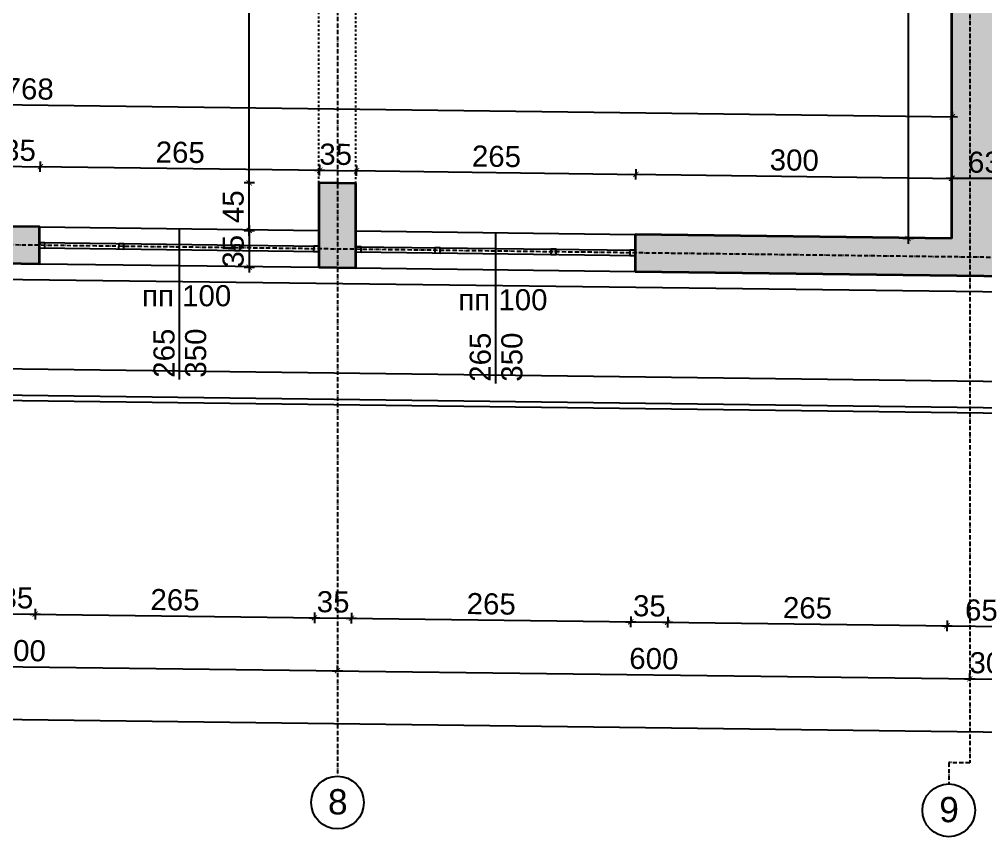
# Model space of a CAD drawing. Header units: inches. Extents: x -72385 to 39588, y -6525 to 66685.
# Drawn here: x -48087 to -47170, y 21695 to 22470 of the extents above; entities that cross this region are included whole.
import ezdxf

# ---------------------------------------------------------------- set-up
doc = ezdxf.new("R2010")
doc.units = ezdxf.units.IN
doc.header["$MEASUREMENT"] = 0
doc.linetypes.add('DashDot', pattern=[0.6, 0.4, -0.1, 0, -0.1])
doc.linetypes.add('Hidden', pattern=[0.4, 0.2, -0.2])
for name, color, linetype, lineweight in [('Изгледни линии', 253, 'Continuous', 25), ('Надписи коти външни', 252, 'Continuous', 25), ('Надписи коти вътрешни', 252, 'Continuous', 25), ('Надписи Оси', 252, 'Continuous', 25), ('Надписи прозорци', 252, 'Continuous', 25), ('Оси', 252, 'DashDot', 25), ('Прозорци', 251, 'Continuous', 25), ('Пунктир', 253, 'Hidden', 25), ('Разрезни линии', 7, 'Continuous', 35), ('Щрих стени', 254, 'Continuous', 25)]:
    doc.layers.add(name, color=color, linetype=linetype, lineweight=lineweight)
doc.styles.add('Arial Regular', font='arial.ttf')
doc.styles.get("Standard").update_dxf_attribs({"font": 'arial.ttf'})
doc.dimstyles.new('Annotative', dxfattribs={"dimscale": 0, "dimtxt": 20, "dimasz": 5, "dimexe": 5, "dimexo": 5, "dimgap": 5, "dimtad": 1, "dimdec": 0, "dimzin": 0, "dimdsep": 46, "dimtxsty": 'Standard', "dimblk": 'ARCHTICK', "dimcen": 5, "dimdle": 5, "dimadec": 0, "dimazin": 0, "dimtfac": 1, "dimtdec": 0, "dimtofl": 0, "dimtmove": 0, "dimatfit": 3, "dimldrblk": 'ARCHTICK', "dimfxl": 5, "dimfxlon": 1, "dimtolj": 1, "dimtzin": 0, "dimarcsym": 1})

# ---------------------------------------------------------------- blocks, each defined once
blk = doc.blocks.new('_ArchTick')
at = {"color": 0, "linetype": 'ByBlock', "const_width": 0.15}
blk.add_lwpolyline([(-0.5, -0.5), (0.5, 0.5)], dxfattribs=at)
blk = doc.blocks.new('*D2650')
at = {"layer": 'Defpoints', "color": 0, "ltscale": 50, "transparency": 16777216}
for p in [(-48066.61, 22330.31), (-48102.34, 22273.68), (-48067.34, 22273.24)]:
    blk.add_point(p, dxfattribs=at)
at = {"layer": 'Надписи коти вътрешни', "color": 0, "lineweight": -2, "ltscale": 50, "transparency": 16777216}
for p, q in [((-48101.67, 22325.76), (-48101.55, 22335.76)), ((-48066.67, 22325.31), (-48066.55, 22335.31)), ((-48106.61, 22330.82), (-48061.61, 22330.25))]:
    blk.add_line(p, q, dxfattribs=at)
at = {"layer": 'Надписи коти вътрешни', "color": 0, "lineweight": -2, "ltscale": 50, "transparency": 16777216, "xscale": 5, "yscale": 5, "zscale": 5}
for p, rotation in [((-48101.61, 22330.76), 179.2706286525344), ((-48066.61, 22330.31), 359.2706286525344)]:
    blk.add_blockref('_ArchTick', p, dxfattribs=dict(at, rotation=rotation))
at = {"layer": 'Надписи коти вътрешни', "color": 0, "ltscale": 50, "transparency": 16777216, "insert": (-48086.42, 22345.78), "char_height": 20, "attachment_point": 5, "rotation": 359.27063}
blk.add_mtext('\\A1;35', dxfattribs=at)
blk = doc.blocks.new('*D2651')
at = {"layer": 'Defpoints', "color": 0, "ltscale": 50, "transparency": 16777216}
for p in [(-47801.61, 22326.94), (-48067.34, 22273.24), (-47802.34, 22269.86)]:
    blk.add_point(p, dxfattribs=at)
at = {"layer": 'Надписи коти вътрешни', "color": 0, "lineweight": -2, "ltscale": 50, "transparency": 16777216}
for p, q in [((-48066.67, 22325.31), (-48066.55, 22335.31)), ((-48071.61, 22330.38), (-47796.61, 22326.87)), ((-47801.67, 22321.94), (-47801.55, 22331.94))]:
    blk.add_line(p, q, dxfattribs=at)
at = {"layer": 'Надписи коти вътрешни', "color": 0, "lineweight": -2, "ltscale": 50, "transparency": 16777216, "xscale": 5, "yscale": 5, "zscale": 5}
for p, rotation in [((-48066.61, 22330.31), 179.270628652547), ((-47801.61, 22326.94), 359.270628652547)]:
    blk.add_blockref('_ArchTick', p, dxfattribs=dict(at, rotation=rotation))
at = {"layer": 'Надписи коти вътрешни', "color": 0, "ltscale": 50, "transparency": 16777216, "insert": (-47933.92, 22343.84), "char_height": 20, "attachment_point": 5, "rotation": 359.27063}
blk.add_mtext('\\A1;265', dxfattribs=at)
blk = doc.blocks.new('*D2652')
at = {"layer": 'Defpoints', "color": 0, "ltscale": 50, "transparency": 16777216}
for p in [(-47766.61, 22326.49), (-47802.34, 22269.86), (-47767.34, 22269.42)]:
    blk.add_point(p, dxfattribs=at)
at = {"layer": 'Надписи коти вътрешни', "color": 0, "lineweight": -2, "ltscale": 50, "transparency": 16777216}
for p, q in [((-47806.61, 22327), (-47761.61, 22326.43)), ((-47801.67, 22321.94), (-47801.55, 22331.94)), ((-47766.67, 22321.49), (-47766.55, 22331.49))]:
    blk.add_line(p, q, dxfattribs=at)
at = {"layer": 'Надписи коти вътрешни', "color": 0, "lineweight": -2, "ltscale": 50, "transparency": 16777216, "xscale": 5, "yscale": 5, "zscale": 5}
for p, rotation in [((-47801.61, 22326.94), 179.2706286525344), ((-47766.61, 22326.49), 359.2706286525344)]:
    blk.add_blockref('_ArchTick', p, dxfattribs=dict(at, rotation=rotation))
at = {"layer": 'Надписи коти вътрешни', "color": 0, "ltscale": 50, "transparency": 16777216, "insert": (-47786.42, 22341.96), "char_height": 20, "attachment_point": 5, "rotation": 359.27063}
blk.add_mtext('\\A1;35', dxfattribs=at)
blk = doc.blocks.new('*D2653')
at = {"layer": 'Defpoints', "color": 0, "ltscale": 50, "transparency": 16777216}
for p in [(-47501.61, 22323.12), (-47767.34, 22269.42), (-47502.34, 22266.05)]:
    blk.add_point(p, dxfattribs=at)
at = {"layer": 'Надписи коти вътрешни', "color": 0, "lineweight": -2, "ltscale": 50, "transparency": 16777216}
for p, q in [((-47771.61, 22326.56), (-47496.61, 22323.06)), ((-47766.67, 22321.49), (-47766.55, 22331.49)), ((-47501.67, 22318.12), (-47501.55, 22328.12))]:
    blk.add_line(p, q, dxfattribs=at)
at = {"layer": 'Надписи коти вътрешни', "color": 0, "lineweight": -2, "ltscale": 50, "transparency": 16777216, "xscale": 5, "yscale": 5, "zscale": 5}
for p, rotation in [((-47766.61, 22326.49), 179.270628652547), ((-47501.61, 22323.12), 359.270628652547)]:
    blk.add_blockref('_ArchTick', p, dxfattribs=dict(at, rotation=rotation))
at = {"layer": 'Надписи коти вътрешни', "color": 0, "ltscale": 50, "transparency": 16777216, "insert": (-47633.92, 22340.02), "char_height": 20, "attachment_point": 5, "rotation": 359.27063}
blk.add_mtext('\\A1;265', dxfattribs=at)
blk = doc.blocks.new('*D2654')
at = {"layer": 'Defpoints', "color": 0, "ltscale": 50, "transparency": 16777216}
for p in [(-47201.61, 22319.3), (-47502.34, 22266.05), (-47202.34, 22262.23)]:
    blk.add_point(p, dxfattribs=at)
at = {"layer": 'Надписи коти вътрешни', "color": 0, "lineweight": -2, "ltscale": 50, "transparency": 16777216}
for p, q in [((-47506.61, 22323.18), (-47196.61, 22319.24)), ((-47501.67, 22318.12), (-47501.55, 22328.12)), ((-47201.67, 22314.3), (-47201.55, 22324.3))]:
    blk.add_line(p, q, dxfattribs=at)
at = {"layer": 'Надписи коти вътрешни', "color": 0, "lineweight": -2, "ltscale": 50, "transparency": 16777216, "xscale": 5, "yscale": 5, "zscale": 5}
for p, rotation in [((-47501.61, 22323.12), 179.2706286525504), ((-47201.61, 22319.3), 359.2706286525504)]:
    blk.add_blockref('_ArchTick', p, dxfattribs=dict(at, rotation=rotation))
at = {"layer": 'Надписи коти вътрешни', "color": 0, "ltscale": 50, "transparency": 16777216, "insert": (-47351.42, 22336.43), "char_height": 20, "attachment_point": 5, "rotation": 359.27063}
blk.add_mtext('\\A1;300', dxfattribs=at)
blk = doc.blocks.new('*D2659')
at = {"layer": 'Defpoints', "color": 0, "ltscale": 50, "transparency": 16777216}
for p in [(-47202.34, 22829.77), (-47243.35, 22262.23), (-47202.34, 22262.23)]:
    blk.add_point(p, dxfattribs=at)
at = {"layer": 'Надписи коти вътрешни', "color": 0, "lineweight": -2, "ltscale": 50, "transparency": 16777216}
for p, q in [((-47238.35, 22829.77), (-47248.35, 22829.77)), ((-47243.35, 22834.77), (-47243.35, 22257.23)), ((-47238.35, 22262.23), (-47248.35, 22262.23))]:
    blk.add_line(p, q, dxfattribs=at)
at = {"layer": 'Надписи коти вътрешни', "color": 0, "lineweight": -2, "ltscale": 50, "transparency": 16777216, "xscale": 5, "yscale": 5, "zscale": 5}
for p, rotation in [((-47243.35, 22829.77), 90), ((-47243.35, 22262.23), 270)]:
    blk.add_blockref('_ArchTick', p, dxfattribs=dict(at, rotation=rotation))
at = {"layer": 'Надписи коти вътрешни', "color": 0, "ltscale": 50, "transparency": 16777216, "insert": (-47258.56, 22546), "char_height": 20, "attachment_point": 5, "rotation": 90}
blk.add_mtext('\\A1;568', dxfattribs=at)
blk = doc.blocks.new('*D2669')
at = {"layer": 'Defpoints', "color": 0, "ltscale": 50, "transparency": 16777216}
for p in [(-47868.43, 22807.41), (-47802.34, 22807.41), (-47802.34, 22314.87)]:
    blk.add_point(p, dxfattribs=at)
at = {"layer": 'Надписи коти вътрешни', "color": 0, "lineweight": -2, "ltscale": 50, "transparency": 16777216}
for p, q in [((-47868.43, 22309.87), (-47868.43, 22812.41)), ((-47863.43, 22807.41), (-47873.43, 22807.41)), ((-47863.43, 22314.87), (-47873.43, 22314.87))]:
    blk.add_line(p, q, dxfattribs=at)
at = {"layer": 'Надписи коти вътрешни', "color": 0, "lineweight": -2, "ltscale": 50, "transparency": 16777216, "xscale": 5, "yscale": 5, "zscale": 5}
for p, rotation in [((-47868.43, 22807.41), 90), ((-47868.43, 22314.87), 270)]:
    blk.add_blockref('_ArchTick', p, dxfattribs=dict(at, rotation=rotation))
at = {"layer": 'Надписи коти вътрешни', "color": 0, "ltscale": 50, "transparency": 16777216, "insert": (-47883.65, 22561.14), "char_height": 20, "attachment_point": 5, "rotation": 90}
blk.add_mtext('\\A1;493', dxfattribs=at)
blk = doc.blocks.new('*D4575')
at = {"layer": 'Defpoints', "color": 0, "ltscale": 50, "transparency": 16777216}
for p in [(-47868.43, 22314.87), (-47802.34, 22314.87), (-47802.34, 22269.86)]:
    blk.add_point(p, dxfattribs=at)
at = {"layer": 'Надписи коти вътрешни', "color": 0, "lineweight": -2, "ltscale": 50, "transparency": 16777216}
for p, q in [((-47863.43, 22314.87), (-47873.43, 22314.87)), ((-47868.43, 22264.86), (-47868.43, 22319.87)), ((-47863.43, 22269.86), (-47873.43, 22269.86))]:
    blk.add_line(p, q, dxfattribs=at)
at = {"layer": 'Надписи коти вътрешни', "color": 0, "lineweight": -2, "ltscale": 50, "transparency": 16777216, "xscale": 5, "yscale": 5, "zscale": 5}
for p, rotation in [((-47868.43, 22314.87), 90), ((-47868.43, 22269.86), 270)]:
    blk.add_blockref('_ArchTick', p, dxfattribs=dict(at, rotation=rotation))
at = {"layer": 'Надписи коти вътрешни', "color": 0, "ltscale": 50, "transparency": 16777216, "insert": (-47883.6, 22292.37), "char_height": 20, "attachment_point": 5, "rotation": 90}
blk.add_mtext('\\A1;45', dxfattribs=at)
blk = doc.blocks.new('*D2973')
at = {"layer": 'Defpoints', "color": 0, "ltscale": 50, "transparency": 16777216}
for p in [(-47201.44, 22377.66), (-48969.84, 22329.73), (-47202.34, 22307.23)]:
    blk.add_point(p, dxfattribs=at)
at = {"layer": 'Надписи коти вътрешни', "color": 0, "lineweight": -2, "ltscale": 50, "transparency": 16777216}
for p, q in [((-48973.94, 22400.23), (-47196.44, 22377.6)), ((-48969, 22395.16), (-48968.88, 22405.16)), ((-47201.5, 22372.66), (-47201.38, 22382.66))]:
    blk.add_line(p, q, dxfattribs=at)
at = {"layer": 'Надписи коти вътрешни', "color": 0, "lineweight": -2, "ltscale": 50, "transparency": 16777216, "xscale": 5, "yscale": 5, "zscale": 5}
for p, rotation in [((-48968.94, 22400.16), 179.2706286525469), ((-47201.44, 22377.66), 359.2706286525469)]:
    blk.add_blockref('_ArchTick', p, dxfattribs=dict(at, rotation=rotation))
at = {"layer": 'Надписи коти вътрешни', "color": 0, "ltscale": 50, "transparency": 16777216, "insert": (-48085, 22404.12), "char_height": 20, "attachment_point": 5, "rotation": 359.27063}
blk.add_mtext('\\A1;1768', dxfattribs=at)
blk = doc.blocks.new('*D5621')
at = {"layer": 'Defpoints', "color": 0, "ltscale": 50, "transparency": 16777216}
for p in [(-48102.34, 22238.68), (-48067.34, 22238.24), (-48071.57, 21905.76)]:
    blk.add_point(p, dxfattribs=at)
at = {"layer": 'Надписи коти външни', "color": 0, "lineweight": -2, "ltscale": 50, "transparency": 16777216}
for p, q in [((-48106.51, 21911.21), (-48106.63, 21901.21)), ((-48071.51, 21910.76), (-48071.63, 21900.76)), ((-48111.57, 21906.27), (-48066.57, 21905.7))]:
    blk.add_line(p, q, dxfattribs=at)
at = {"layer": 'Надписи коти външни', "color": 0, "lineweight": -2, "ltscale": 50, "transparency": 16777216, "xscale": 5, "yscale": 5, "zscale": 5}
for p, rotation in [((-48106.57, 21906.21), 179.2706286525464), ((-48071.57, 21905.76), 359.2706286525463)]:
    blk.add_blockref('_ArchTick', p, dxfattribs=dict(at, rotation=rotation))
at = {"layer": 'Надписи коти външни', "color": 0, "ltscale": 50, "transparency": 16777216, "insert": (-48088.88, 21921.2), "char_height": 20, "attachment_point": 5, "rotation": 359.27063}
blk.add_mtext('\\A1;35', dxfattribs=at)
blk = doc.blocks.new('*D5622')
at = {"layer": 'Defpoints', "color": 0, "ltscale": 50, "transparency": 16777216}
for p in [(-48067.34, 22238.24), (-47802.34, 22234.86), (-47806.57, 21902.39)]:
    blk.add_point(p, dxfattribs=at)
at = {"layer": 'Надписи коти външни', "color": 0, "lineweight": -2, "ltscale": 50, "transparency": 16777216}
for p, q in [((-48071.51, 21910.76), (-48071.63, 21900.76)), ((-48076.57, 21905.83), (-47801.57, 21902.33)), ((-47806.51, 21907.39), (-47806.63, 21897.39))]:
    blk.add_line(p, q, dxfattribs=at)
at = {"layer": 'Надписи коти външни', "color": 0, "lineweight": -2, "ltscale": 50, "transparency": 16777216, "xscale": 5, "yscale": 5, "zscale": 5}
for p, rotation in [((-48071.57, 21905.76), 179.2706286525478), ((-47806.57, 21902.39), 359.2706286525477)]:
    blk.add_blockref('_ArchTick', p, dxfattribs=dict(at, rotation=rotation))
at = {"layer": 'Надписи коти външни', "color": 0, "ltscale": 50, "transparency": 16777216, "insert": (-47938.88, 21919.29), "char_height": 20, "attachment_point": 5, "rotation": 359.27063}
blk.add_mtext('\\A1;265', dxfattribs=at)
blk = doc.blocks.new('*D5623')
at = {"layer": 'Defpoints', "color": 0, "ltscale": 50, "transparency": 16777216}
for p in [(-47802.34, 22234.86), (-47767.34, 22234.42), (-47771.57, 21901.94)]:
    blk.add_point(p, dxfattribs=at)
at = {"layer": 'Надписи коти външни', "color": 0, "lineweight": -2, "ltscale": 50, "transparency": 16777216}
for p, q in [((-47811.57, 21902.45), (-47766.57, 21901.88)), ((-47806.51, 21907.39), (-47806.63, 21897.39)), ((-47771.51, 21906.94), (-47771.63, 21896.94))]:
    blk.add_line(p, q, dxfattribs=at)
at = {"layer": 'Надписи коти външни', "color": 0, "lineweight": -2, "ltscale": 50, "transparency": 16777216, "xscale": 5, "yscale": 5, "zscale": 5}
for p, rotation in [((-47806.57, 21902.39), 179.2706286525463), ((-47771.57, 21901.94), 359.2706286525462)]:
    blk.add_blockref('_ArchTick', p, dxfattribs=dict(at, rotation=rotation))
at = {"layer": 'Надписи коти външни', "color": 0, "ltscale": 50, "transparency": 16777216, "insert": (-47788.88, 21917.38), "char_height": 20, "attachment_point": 5, "rotation": 359.27063}
blk.add_mtext('\\A1;35', dxfattribs=at)
blk = doc.blocks.new('*D5624')
at = {"layer": 'Defpoints', "color": 0, "ltscale": 50, "transparency": 16777216}
for p in [(-47767.34, 22234.42), (-47502.34, 22231.04), (-47506.57, 21898.57)]:
    blk.add_point(p, dxfattribs=at)
at = {"layer": 'Надписи коти външни', "color": 0, "lineweight": -2, "ltscale": 50, "transparency": 16777216}
for p, q in [((-47776.57, 21902.01), (-47501.57, 21898.51)), ((-47771.51, 21906.94), (-47771.63, 21896.94)), ((-47506.51, 21903.57), (-47506.63, 21893.57))]:
    blk.add_line(p, q, dxfattribs=at)
at = {"layer": 'Надписи коти външни', "color": 0, "lineweight": -2, "ltscale": 50, "transparency": 16777216, "xscale": 5, "yscale": 5, "zscale": 5}
for p, rotation in [((-47771.57, 21901.94), 179.2706286525486), ((-47506.57, 21898.57), 359.2706286525486)]:
    blk.add_blockref('_ArchTick', p, dxfattribs=dict(at, rotation=rotation))
at = {"layer": 'Надписи коти външни', "color": 0, "ltscale": 50, "transparency": 16777216, "insert": (-47638.88, 21915.47), "char_height": 20, "attachment_point": 5, "rotation": 359.27063}
blk.add_mtext('\\A1;265', dxfattribs=at)
blk = doc.blocks.new('*D5625')
at = {"layer": 'Defpoints', "color": 0, "ltscale": 50, "transparency": 16777216}
for p in [(-47502.34, 22231.04), (-47467.34, 22230.6), (-47471.57, 21898.12)]:
    blk.add_point(p, dxfattribs=at)
at = {"layer": 'Надписи коти външни', "color": 0, "lineweight": -2, "ltscale": 50, "transparency": 16777216}
for p, q in [((-47506.51, 21903.57), (-47506.63, 21893.57)), ((-47471.51, 21903.12), (-47471.63, 21893.12)), ((-47511.57, 21898.63), (-47466.57, 21898.06))]:
    blk.add_line(p, q, dxfattribs=at)
at = {"layer": 'Надписи коти външни', "color": 0, "lineweight": -2, "ltscale": 50, "transparency": 16777216, "xscale": 5, "yscale": 5, "zscale": 5}
for p, rotation in [((-47506.57, 21898.57), 179.2706286525285), ((-47471.57, 21898.12), 359.2706286525286)]:
    blk.add_blockref('_ArchTick', p, dxfattribs=dict(at, rotation=rotation))
at = {"layer": 'Надписи коти външни', "color": 0, "ltscale": 50, "transparency": 16777216, "insert": (-47488.88, 21913.56), "char_height": 20, "attachment_point": 5, "rotation": 359.27063}
blk.add_mtext('\\A1;35', dxfattribs=at)
blk = doc.blocks.new('*D5614')
at = {"layer": 'Defpoints', "color": 0, "ltscale": 50, "transparency": 16777216}
for p in [(-47467.34, 22230.6), (-47202.34, 22227.22), (-47206.57, 21894.75)]:
    blk.add_point(p, dxfattribs=at)
at = {"layer": 'Надписи коти външни', "color": 0, "lineweight": -2, "ltscale": 50, "transparency": 16777216}
for p, q in [((-47471.51, 21903.12), (-47471.63, 21893.12)), ((-47476.57, 21898.19), (-47201.57, 21894.69)), ((-47206.51, 21899.75), (-47206.63, 21889.75))]:
    blk.add_line(p, q, dxfattribs=at)
at = {"layer": 'Надписи коти външни', "color": 0, "lineweight": -2, "ltscale": 50, "transparency": 16777216, "xscale": 5, "yscale": 5, "zscale": 5}
for p, rotation in [((-47471.57, 21898.12), 179.2706286525463), ((-47206.57, 21894.75), 359.2706286525462)]:
    blk.add_blockref('_ArchTick', p, dxfattribs=dict(at, rotation=rotation))
at = {"layer": 'Надписи коти външни', "color": 0, "ltscale": 50, "transparency": 16777216, "insert": (-47338.88, 21911.65), "char_height": 20, "attachment_point": 5, "rotation": 359.27063}
blk.add_mtext('\\A1;265', dxfattribs=at)
blk = doc.blocks.new('*D5615')
at = {"layer": 'Defpoints', "color": 0, "ltscale": 50, "transparency": 16777216}
for p in [(-47202.34, 22227.22), (-47137.34, 22226.4), (-47141.57, 21893.92)]:
    blk.add_point(p, dxfattribs=at)
at = {"layer": 'Надписи коти външни', "color": 0, "lineweight": -2, "ltscale": 50, "transparency": 16777216}
for p, q in [((-47211.57, 21894.81), (-47136.57, 21893.86)), ((-47206.51, 21899.75), (-47206.63, 21889.75)), ((-47141.51, 21898.92), (-47141.63, 21888.92))]:
    blk.add_line(p, q, dxfattribs=at)
at = {"layer": 'Надписи коти външни', "color": 0, "lineweight": -2, "ltscale": 50, "transparency": 16777216, "xscale": 5, "yscale": 5, "zscale": 5}
for p, rotation in [((-47206.57, 21894.75), 179.2706286525559), ((-47141.57, 21893.92), 359.2706286525558)]:
    blk.add_blockref('_ArchTick', p, dxfattribs=dict(at, rotation=rotation))
at = {"layer": 'Надписи коти външни', "color": 0, "ltscale": 50, "transparency": 16777216, "insert": (-47173.88, 21909.55), "char_height": 20, "attachment_point": 5, "rotation": 359.27063}
blk.add_mtext('\\A1;65', dxfattribs=at)
blk = doc.blocks.new('*D5663')
at = {"layer": 'Defpoints', "color": 0, "ltscale": 50, "transparency": 16777216}
for p in [(-48384.84, 21859.75), (-47784.84, 21852.11), (-47784.84, 21852.11)]:
    blk.add_point(p, dxfattribs=at)
at = {"layer": 'Надписи коти външни', "color": 0, "lineweight": -2, "ltscale": 50, "transparency": 16777216}
for p, q in [((-48384.84, 21859.75), (-48384.77, 21864.75)), ((-48389.84, 21859.81), (-47779.84, 21852.04)), ((-47784.84, 21852.11), (-47784.77, 21857.11))]:
    blk.add_line(p, q, dxfattribs=at)
at = {"layer": 'Надписи коти външни', "color": 0, "lineweight": -2, "ltscale": 50, "transparency": 16777216, "xscale": 5, "yscale": 5, "zscale": 5}
for p, rotation in [((-48384.84, 21859.75), 179.2706286525532), ((-47784.84, 21852.11), 359.2706286525532)]:
    blk.add_blockref('_ArchTick', p, dxfattribs=dict(at, rotation=rotation))
at = {"layer": 'Надписи коти външни', "color": 0, "ltscale": 50, "transparency": 16777216, "insert": (-48084.64, 21871.14), "char_height": 20, "attachment_point": 5, "rotation": 359.27063}
blk.add_mtext('\\A1;600', dxfattribs=at)
blk = doc.blocks.new('*D5664')
at = {"layer": 'Defpoints', "color": 0, "ltscale": 50, "transparency": 16777216}
for p in [(-47784.84, 21852.11), (-47184.84, 21844.47), (-47184.84, 21844.47)]:
    blk.add_point(p, dxfattribs=at)
at = {"layer": 'Надписи коти външни', "color": 0, "lineweight": -2, "ltscale": 50, "transparency": 16777216}
for p, q in [((-47784.84, 21852.11), (-47784.77, 21857.11)), ((-47789.84, 21852.17), (-47179.84, 21844.41)), ((-47184.84, 21844.47), (-47184.77, 21849.47))]:
    blk.add_line(p, q, dxfattribs=at)
at = {"layer": 'Надписи коти външни', "color": 0, "lineweight": -2, "ltscale": 50, "transparency": 16777216, "xscale": 5, "yscale": 5, "zscale": 5}
for p, rotation in [((-47784.84, 21852.11), 179.2706286525532), ((-47184.84, 21844.47), 359.2706286525532)]:
    blk.add_blockref('_ArchTick', p, dxfattribs=dict(at, rotation=rotation))
at = {"layer": 'Надписи коти външни', "color": 0, "ltscale": 50, "transparency": 16777216, "insert": (-47484.64, 21863.5), "char_height": 20, "attachment_point": 5, "rotation": 359.27063}
blk.add_mtext('\\A1;600', dxfattribs=at)
blk = doc.blocks.new('*D5665')
at = {"layer": 'Defpoints', "color": 0, "ltscale": 50, "transparency": 16777216}
for p in [(-47184.84, 21844.47), (-47154.84, 21844.09), (-47154.84, 21844.09)]:
    blk.add_point(p, dxfattribs=at)
at = {"layer": 'Надписи коти външни', "color": 0, "lineweight": -2, "ltscale": 50, "transparency": 16777216}
for p, q in [((-47184.84, 21844.47), (-47184.77, 21849.47)), ((-47154.84, 21844.09), (-47154.77, 21849.09)), ((-47189.84, 21844.53), (-47149.84, 21844.02))]:
    blk.add_line(p, q, dxfattribs=at)
at = {"layer": 'Надписи коти външни', "color": 0, "lineweight": -2, "ltscale": 50, "transparency": 16777216, "xscale": 5, "yscale": 5, "zscale": 5}
for p, rotation in [((-47184.84, 21844.47), 179.2706286525874), ((-47154.84, 21844.09), 359.2706286525873)]:
    blk.add_blockref('_ArchTick', p, dxfattribs=dict(at, rotation=rotation))
at = {"layer": 'Надписи коти външни', "color": 0, "ltscale": 50, "transparency": 16777216, "insert": (-47169.64, 21859.5), "char_height": 20, "attachment_point": 5, "rotation": 359.27063}
blk.add_mtext('\\A1;30', dxfattribs=at)
blk = doc.blocks.new('*D6556')
at = {"layer": 'Defpoints', "color": 0, "ltscale": 10, "transparency": 16777216}
for p in [(-52317.34, 22292.34), (-41742.34, 22157.71), (-41747.84, 21725.25)]:
    blk.add_point(p, dxfattribs=at)
at = {"layer": 'Надписи коти външни', "color": 0, "lineweight": -2, "ltscale": 10, "transparency": 16777216}
for p, q in [((-52322.78, 21864.88), (-52322.91, 21854.88)), ((-52327.84, 21859.94), (-41742.84, 21725.19)), ((-41747.78, 21730.25), (-41747.91, 21720.25))]:
    blk.add_line(p, q, dxfattribs=at)
at = {"layer": 'Надписи коти външни', "color": 0, "lineweight": -2, "ltscale": 10, "transparency": 16777216, "xscale": 5, "yscale": 5, "zscale": 5}
for p, rotation in [((-52322.84, 21859.88), 179.2706286525472), ((-41747.84, 21725.25), 359.2706286525473)]:
    blk.add_blockref('_ArchTick', p, dxfattribs=dict(at, rotation=rotation))
at = {"layer": 'Надписи коти външни', "color": 0, "ltscale": 10, "transparency": 16777216, "insert": (-47035.15, 21807.77), "char_height": 20, "attachment_point": 5, "rotation": 359.27063}
blk.add_mtext('\\A1;10575', dxfattribs=at)
blk = doc.blocks.new('*D7352')
at = {"layer": 'Defpoints', "color": 0, "ltscale": 10, "transparency": 16777216}
for p in [(-47885.82, 22269.86), (-47885.82, 22234.86), (-47868.43, 22234.86)]:
    blk.add_point(p, dxfattribs=at)
at = {"layer": 'Надписи коти вътрешни', "color": 0, "lineweight": -2, "ltscale": 10, "transparency": 16777216}
for p, q in [((-47873.43, 22269.86), (-47863.43, 22269.86)), ((-47868.43, 22274.86), (-47868.43, 22229.86)), ((-47873.43, 22234.86), (-47863.43, 22234.86))]:
    blk.add_line(p, q, dxfattribs=at)
at = {"layer": 'Надписи коти вътрешни', "color": 0, "lineweight": -2, "ltscale": 10, "transparency": 16777216, "xscale": 5, "yscale": 5, "zscale": 5}
for p, rotation in [((-47868.43, 22269.86), 90), ((-47868.43, 22234.86), 270)]:
    blk.add_blockref('_ArchTick', p, dxfattribs=dict(at, rotation=rotation))
at = {"layer": 'Надписи коти вътрешни', "color": 0, "ltscale": 10, "transparency": 16777216, "insert": (-47883.65, 22250.08), "char_height": 20, "attachment_point": 5, "rotation": 90}
blk.add_mtext('\\A1;35', dxfattribs=at)
blk = doc.blocks.new('*D7377')
at = {"layer": 'Defpoints', "color": 0, "ltscale": 10, "transparency": 16777216}
for p in [(-47202.34, 22319.24), (-47202.34, 22306.43), (-47139.84, 22306.43)]:
    blk.add_point(p, dxfattribs=at)
at = {"layer": 'Надписи коти вътрешни', "color": 0, "lineweight": -2, "ltscale": 10, "transparency": 16777216}
for p, q in [((-47202.34, 22314.24), (-47202.34, 22324.24)), ((-47139.84, 22314.24), (-47139.84, 22324.24)), ((-47134.84, 22319.24), (-47207.34, 22319.24))]:
    blk.add_line(p, q, dxfattribs=at)
at = {"layer": 'Надписи коти вътрешни', "color": 0, "lineweight": -2, "ltscale": 10, "transparency": 16777216, "xscale": 5, "yscale": 5, "zscale": 5, "rotation": 180}
blk.add_blockref('_ArchTick', (-47202.34, 22319.24), dxfattribs=at)
at = {"layer": 'Надписи коти вътрешни', "color": 0, "lineweight": -2, "ltscale": 10, "transparency": 16777216, "xscale": 5, "yscale": 5, "zscale": 5}
blk.add_blockref('_ArchTick', (-47139.84, 22319.24), dxfattribs=at)
at = {"layer": 'Надписи коти вътрешни', "color": 0, "ltscale": 10, "transparency": 16777216, "insert": (-47171.09, 22334.45), "char_height": 20, "attachment_point": 5}
blk.add_mtext('\\A1;63', dxfattribs=at)

msp = doc.modelspace()

# ---------------------------------------------------------------- hatches: boundary and pattern name
at = {"layer": 'Щрих стени', "ltscale": 10}
h = msp.add_hatch(color=256, dxfattribs=at)
h.dxf.hatch_style = 1
h.paths.add_polyline_path([(-48702.34, 22246.32), (-48667.34, 22245.87), (-48667.34, 22280.88), (-48702.34, 22281.32)])
h.paths.add_polyline_path([(-48367.34, 22322.06), (-48402.34, 22322.51), (-48402.34, 22242.5), (-48367.34, 22242.05)])
h.paths.add_polyline_path([(-48102.34, 22273.68), (-48102.34, 22238.68), (-48067.34, 22238.24), (-48067.34, 22273.24)])
h.paths.add_polyline_path([(-47802.34, 22234.86), (-47767.34, 22234.42), (-47767.34, 22314.42), (-47802.34, 22314.87)])
h.paths.add_polyline_path([(-47809.84, 22842.51), (-47834.84, 22842.82), (-47834.84, 22807.82), (-47809.84, 22807.5), (-47759.84, 22806.87), (-47759.84, 22896.87), (-47809.84, 22897.51)])
h.paths.add_polyline_path([(-48409.84, 22815.14), (-48359.84, 22814.51), (-48359.84, 22904.51), (-48409.84, 22905.15)])
h.paths.add_polyline_path([(-47347.34, 23021.63), (-47347.34, 23051.64), (-48824.84, 23070.45), (-48824.84, 23040.44)])
h.paths.add_polyline_path([(-47139.84, 23053.99), (-47202.34, 23054.79), (-47202.34, 23049.79), (-47257.34, 23050.49), (-47257.34, 23020.49), (-47202.34, 23019.79), (-47202.34, 22849.77), (-47212.34, 22849.9), (-47212.34, 22829.9), (-47202.34, 22829.77), (-47202.34, 22262.23), (-47502.34, 22266.05), (-47502.34, 22231.04), (-47137.34, 22226.4), (-47137.34, 22306.4), (-47139.84, 22306.43), (-47139.84, 22828.98), (-46989.84, 22827.07), (-46989.84, 22857.07), (-47119.84, 22858.72), (-47119.84, 22868.73), (-47139.84, 22868.98)])
h.paths.add_polyline_path([(-47202.34, 23499.83), (-47202.34, 23459.82), (-47407.34, 23462.43), (-47407.34, 23432.43), (-47202.34, 23429.82), (-47202.34, 23214.8), (-47139.84, 23214.01), (-47139.84, 23429.03), (-46749.84, 23424.06), (-46749.84, 23454.06), (-47139.84, 23459.03), (-47139.84, 23499.03)])
h.paths.add_polyline_path([(-47139.84, 23981.57), (-47137.34, 23981.54), (-47137.34, 24061.54), (-47202.34, 24062.37), (-47202.34, 23589.83), (-47139.84, 23589.04)])
h.paths.add_polyline_path([(-47809.84, 23467.56), (-47974.84, 23469.66), (-47974.84, 23439.66), (-47834.84, 23437.87), (-47834.84, 23407.82), (-47809.84, 23407.5), (-47809.84, 23407.5), (-47759.84, 23406.87), (-47759.84, 23436.92), (-47567.34, 23434.47), (-47567.34, 23464.47), (-47759.84, 23466.92), (-47759.84, 23496.87), (-47769.84, 23497), (-47769.84, 23989.59), (-47767.34, 23989.56), (-47767.34, 24069.57), (-47802.34, 24070.01), (-47802.34, 23990), (-47799.84, 23989.97), (-47799.84, 23497.38), (-47809.84, 23497.51)])
h.paths.add_polyline_path([(-46837.34, 24057.73), (-46872.34, 24058.17), (-46872.34, 23973.16), (-46842.34, 23972.78), (-46842.34, 23992.78), (-46837.34, 23992.72)])
h.paths.add_polyline_path([(-46539.84, 23816.42), (-46379.84, 23814.38), (-46379.84, 23419.35), (-46339.84, 23418.84), (-46339.84, 23448.84), (-46349.84, 23448.97), (-46349.84, 23814), (-46159.84, 23811.58), (-46159.84, 23446.55), (-46179.84, 23446.81), (-46179.84, 23416.8), (-46089.84, 23415.66), (-46089.84, 23445.66), (-46129.84, 23446.17), (-46129.84, 23841.2), (-46539.84, 23846.42), (-46539.84, 24006.43), (-46537.34, 24006.4), (-46537.34, 24073.91), (-46572.34, 24074.35), (-46572.34, 24006.85), (-46569.84, 24006.82), (-46569.84, 23471.77), (-46589.84, 23472.03), (-46589.84, 23452.03), (-46649.84, 23452.79), (-46649.84, 23422.79), (-46539.84, 23421.39)])
h.paths.add_polyline_path([(-45939.84, 23998.8), (-45937.34, 23998.76), (-45937.34, 24066.27), (-45972.34, 24066.72), (-45972.34, 23999.21), (-45969.84, 23999.18), (-45969.84, 23444.13), (-45989.84, 23444.39), (-45989.84, 23414.39), (-45909.84, 23413.37), (-45909.84, 23443.37), (-45919.84, 23443.5), (-45919.84, 23463.5), (-45939.84, 23463.75), (-45939.84, 23563.76), (-45909.84, 23563.38), (-45909.84, 23578.38), (-45939.84, 23578.76), (-45939.84, 23668.77), (-45804.84, 23667.05), (-45804.84, 23577.04), (-45809.84, 23577.11), (-45809.84, 23562.11), (-45804.84, 23562.04), (-45804.84, 23442.03), (-45809.84, 23442.1), (-45809.84, 23412.09), (-45779.84, 23411.71), (-45779.84, 23441.71), (-45789.84, 23441.84), (-45789.84, 23666.86), (-45779.84, 23666.73), (-45779.84, 23681.73), (-45939.84, 23683.77)])
h.paths.add_polyline_path([(-45679.84, 23440.44), (-45679.84, 23410.44), (-45549.84, 23408.78), (-45549.84, 23438.79), (-45639.84, 23439.93), (-45639.84, 24007.48), (-45637.34, 24007.45), (-45637.34, 24042.45), (-45672.34, 24042.89), (-45672.34, 24007.89), (-45669.84, 24007.86), (-45669.84, 23680.33), (-45679.84, 23680.46), (-45679.84, 23665.46), (-45669.84, 23665.33), (-45669.84, 23440.31)])
h.paths.add_polyline_path([(-46159.84, 24001.6), (-46129.84, 24001.21), (-46129.84, 24068.72), (-46159.84, 24069.1)], flags=17)
h.paths.add_polyline_path([(-46349.84, 24071.52), (-46379.84, 24071.9), (-46379.84, 24004.4), (-46349.84, 24004.02)], flags=17)

# ---------------------------------------------------------------- linework, layer by layer
at = {"layer": 'Изгледни линии', "ltscale": 50}
for p, q in [((-51682.34, 22269.26), (-46557.34, 22204.01)), ((-48067.34, 22273.24), (-47802.34, 22269.86)), ((-47767.34, 22269.42), (-47502.34, 22266.05)), ((-48067.34, 22238.24), (-47802.34, 22234.86)), ((-47767.34, 22234.42), (-47502.34, 22231.04)), ((-51367.34, 22180.24), (-46587.34, 22119.39)), ((-51397.34, 22150.62), (-46587.34, 22089.38)), ((-51392.34, 22155.55), (-46587.34, 22094.38))]:
    msp.add_line(p, q, dxfattribs=at)
at = {"layer": 'Надписи Оси', "ltscale": 50}
for centre in [(-47784.76, 21727.1), (-47204.84, 21719.72)]:
    msp.add_circle(centre, 25, dxfattribs=at)
at = {"layer": 'Надписи прозорци', "ltscale": 50}
for p, q in [((-47934.84, 22271.55), (-47934.84, 22128.4)), ((-47634.84, 22267.73), (-47634.84, 22124.58))]:
    msp.add_line(p, q, dxfattribs=at)
at = {"layer": 'Оси', "ltscale": 10}
for p, q in [((-47784.84, 24552.33), (-47784.84, 21752.1)), ((-39839.84, 22151), (-52799.84, 22315.98))]:
    msp.add_line(p, q, dxfattribs=at)
msp.add_lwpolyline([(-47204.84, 24544.94), (-47204.84, 24524.68), (-47184.84, 24524.42), (-47184.84, 21764.72), (-47204.84, 21764.97), (-47204.84, 21744.72)], dxfattribs=at)
at = {"layer": 'Прозорци', "ltscale": 50}
for p, q in [((-48067.34, 22258.24), (-47802.34, 22254.86)), ((-48067.34, 22253.24), (-47802.34, 22249.86)), ((-47767.34, 22254.42), (-47502.34, 22251.04)), ((-47767.34, 22249.42), (-47502.34, 22246.04))]:
    msp.add_line(p, q, dxfattribs=at)
for points in [[(-48067.34, 22253.24), (-48062.34, 22253.17), (-48062.27, 22258.17), (-48067.27, 22258.24), (-48067.34, 22253.24)], [(-47992.35, 22252.28), (-47987.35, 22252.22), (-47987.29, 22257.22), (-47992.29, 22257.28), (-47992.35, 22252.28)], [(-47882.39, 22250.88), (-47877.39, 22250.82), (-47877.33, 22255.82), (-47882.32, 22255.88), (-47882.39, 22250.88)], [(-47807.4, 22249.93), (-47802.4, 22249.87), (-47802.34, 22254.87), (-47807.34, 22254.93), (-47807.4, 22249.93)], [(-47767.34, 22249.42), (-47762.34, 22249.35), (-47762.27, 22254.35), (-47767.27, 22254.42), (-47767.34, 22249.42)], [(-47692.35, 22248.46), (-47687.35, 22248.4), (-47687.29, 22253.4), (-47692.29, 22253.46), (-47692.35, 22248.46)], [(-47582.39, 22247.06), (-47577.39, 22247), (-47577.33, 22252), (-47582.32, 22252.06), (-47582.39, 22247.06)], [(-47507.4, 22246.11), (-47502.4, 22246.05), (-47502.34, 22251.05), (-47507.34, 22251.11), (-47507.4, 22246.11)]]:
    msp.add_lwpolyline(points, dxfattribs=at)
at = {"layer": 'Пунктир', "ltscale": 10}
for p, q in [((-47802.34, 22314.87), (-47802.34, 22807.41)), ((-47767.34, 22314.42), (-47767.34, 22806.96))]:
    msp.add_line(p, q, dxfattribs=at)
at = {"layer": 'Разрезни линии', "ltscale": 50}
for p, q in [((-47202.34, 22829.77), (-47202.34, 22262.23)), ((-47802.34, 22314.87), (-47802.34, 22234.86)), ((-47767.34, 22314.42), (-47802.34, 22314.87)), ((-47767.34, 22234.42), (-47767.34, 22314.42)), ((-47502.34, 22266.05), (-47502.34, 22231.04)), ((-47202.34, 22262.23), (-47502.34, 22266.05)), ((-47802.34, 22234.86), (-47767.34, 22234.42)), ((-47502.34, 22231.04), (-47137.34, 22226.4))]:
    msp.add_line(p, q, dxfattribs=at)
msp.add_lwpolyline([(-48102.34, 22273.68), (-48102.34, 22238.68), (-48067.34, 22238.24), (-48067.34, 22273.24)], close=True, dxfattribs=at)

# ---------------------------------------------------------------- texts
at = {"layer": 'Надписи Оси', "ltscale": 100, "char_height": 24, "width": 27.2128, "attachment_point": 1, "style": 'Arial Regular'}
for s, insert in [('\\pxqc;8', (-47798.08, 21739.82)), ('\\pxqc;9', (-47218.16, 21732.44))]:
    msp.add_mtext(s, dxfattribs=dict(at, insert=insert))
at = {"layer": 'Надписи прозорци', "ltscale": 100, "char_height": 20, "width": 180.4891, "attachment_point": 1, "style": 'Arial Regular'}
for insert in [(-47970.15, 22217.91), (-47670.15, 22214.09)]:
    msp.add_mtext('пп 100', dxfattribs=dict(at, insert=insert))
at = {"layer": 'Надписи прозорци', "ltscale": 100, "char_height": 20, "width": 180.4891, "attachment_point": 3, "rotation": 90, "style": 'Arial Regular'}
for s, insert in [('265', (-47959.35, 22176.69)), ('350', (-47929.35, 22176.77)), ('265', (-47659.35, 22172.87)), ('350', (-47629.35, 22172.95))]:
    msp.add_mtext(s, dxfattribs=dict(at, insert=insert))

# ---------------------------------------------------------------- dimensions: what is measured, and where the dimension line sits
at = {"layer": 'Надписи коти външни', "ltscale": 10}
dim = msp.add_aligned_dim(p1=(-52317.34, 22292.34), p2=(-41742.34, 22157.71), distance=-432.5, text='10575', dimstyle='Annotative', override={"dimscale": 0, "dimtix": 0, "dimtofl": 0, "dimtmove": 0, "dimatfit": 3}, dxfattribs=at)
dim.commit()
dim.dimension.update_dxf_attribs({"geometry": '*D6556', "text_midpoint": (-47035.15, 21807.77)})
at = {"layer": 'Надписи коти външни', "ltscale": 50}
for base, p1, p2, picture, middle in [((-48071.57, 21905.76), (-48102.34, 22238.68), (-48067.34, 22238.24), '*D5621', (-48089.07, 21905.99)), ((-47771.57, 21901.94), (-47802.34, 22234.86), (-47767.34, 22234.42), '*D5623', (-47789.07, 21902.17)), ((-47471.57, 21898.12), (-47502.34, 22231.04), (-47467.34, 22230.6), '*D5625', (-47489.07, 21898.35)), ((-47154.84, 21844.09), (-47184.84, 21844.47), (-47154.84, 21844.09), '*D5665', (-47169.84, 21844.28))]:
    dim = msp.add_linear_dim(base=base, p1=p1, p2=p2, angle=359.27063, dimstyle='Annotative', override={"dimscale": 0, "dimtix": 0, "dimtofl": 0, "dimtmove": 0, "dimatfit": 3}, dxfattribs=at)
    dim.commit()
    dim.dimension.update_dxf_attribs({"geometry": picture, "text_midpoint": middle, "dimtype": 129})
for p1, p2, distance, picture, middle in [((-48067.34, 22238.24), (-47802.34, 22234.86), -332.5, '*D5622', (-47938.88, 21919.29)), ((-47767.34, 22234.42), (-47502.34, 22231.04), -332.5, '*D5624', (-47638.88, 21915.47)), ((-47467.34, 22230.6), (-47202.34, 22227.22), -332.5, '*D5614', (-47338.88, 21911.65)), ((-47202.34, 22227.22), (-47137.34, 22226.4), -332.5, '*D5615', (-47173.88, 21909.55)), ((-48384.84, 21859.75), (-47784.84, 21852.11), 0, '*D5663', (-48084.64, 21871.14)), ((-47784.84, 21852.11), (-47184.84, 21844.47), 0, '*D5664', (-47484.64, 21863.5))]:
    dim = msp.add_aligned_dim(p1=p1, p2=p2, distance=distance, dimstyle='Annotative', override={"dimscale": 0, "dimtix": 0, "dimtofl": 0, "dimtmove": 0, "dimatfit": 3}, dxfattribs=at)
    dim.commit()
    dim.dimension.update_dxf_attribs({"geometry": picture, "text_midpoint": middle})
at = {"layer": 'Надписи коти вътрешни', "ltscale": 50}
for base, p1, p2, picture, middle in [((-47243.35, 22262.23), (-47202.34, 22829.77), (-47202.34, 22262.23), '*D2659', (-47258.56, 22546)), ((-47868.43, 22807.41), (-47802.34, 22314.87), (-47802.34, 22807.41), '*D2669', (-47883.65, 22561.14)), ((-47868.43, 22314.87), (-47802.34, 22269.86), (-47802.34, 22314.87), '*D4575', (-47883.6, 22292.37))]:
    dim = msp.add_linear_dim(base=base, p1=p1, p2=p2, angle=90, dimstyle='Annotative', override={"dimscale": 0, "dimtix": 0, "dimtofl": 0, "dimtmove": 0, "dimatfit": 3}, dxfattribs=at)
    dim.commit()
    dim.dimension.update_dxf_attribs({"geometry": picture, "text_midpoint": middle})
for p1, p2, distance, picture, middle in [((-48969.84, 22329.73), (-47202.34, 22307.23), 70.44, '*D2973', (-48085, 22404.12)), ((-48067.34, 22273.24), (-47802.34, 22269.86), 57.08, '*D2651', (-47933.92, 22343.84)), ((-47767.34, 22269.42), (-47502.34, 22266.05), 57.08, '*D2653', (-47633.92, 22340.02)), ((-47502.34, 22266.05), (-47202.34, 22262.23), 57.08, '*D2654', (-47351.42, 22336.43))]:
    dim = msp.add_aligned_dim(p1=p1, p2=p2, distance=distance, dimstyle='Annotative', override={"dimscale": 0, "dimtix": 0, "dimtofl": 0, "dimtmove": 0, "dimatfit": 3}, dxfattribs=at)
    dim.commit()
    dim.dimension.update_dxf_attribs({"geometry": picture, "text_midpoint": middle})
for base, p1, p2, picture, middle in [((-48066.61, 22330.31), (-48102.34, 22273.68), (-48067.34, 22273.24), '*D2650', (-48086.61, 22330.57)), ((-47766.61, 22326.49), (-47802.34, 22269.86), (-47767.34, 22269.42), '*D2652', (-47786.61, 22326.75))]:
    dim = msp.add_linear_dim(base=base, p1=p1, p2=p2, angle=359.27063, dimstyle='Annotative', override={"dimscale": 0, "dimtix": 0, "dimtofl": 0, "dimtmove": 0, "dimatfit": 3}, dxfattribs=at)
    dim.commit()
    dim.dimension.update_dxf_attribs({"geometry": picture, "text_midpoint": middle, "dimtype": 129})
at = {"layer": 'Надписи коти вътрешни', "ltscale": 10}
dim = msp.add_aligned_dim(p1=(-47139.83731907, 22306.43438733), p2=(-47202.33731907, 22306.43438733), distance=-12.80156707, dimstyle='Annotative', override={"dimscale": 0, "dimtix": 0, "dimtofl": 0, "dimtmove": 0, "dimatfit": 3}, dxfattribs=at)
dim.commit()
dim.dimension.update_dxf_attribs({"geometry": '*D7377', "text_midpoint": (-47171.08731907, 22334.45423544)})
dim = msp.add_linear_dim(base=(-47868.43, 22234.86), p1=(-47885.82, 22269.86), p2=(-47885.82, 22234.86), angle=270, dimstyle='Annotative', override={"dimscale": 0, "dimtix": 0, "dimtofl": 0, "dimtmove": 0, "dimatfit": 3}, dxfattribs=at)
dim.commit()
dim.dimension.update_dxf_attribs({"geometry": '*D7352', "text_midpoint": (-47868.43, 22250.08), "dimtype": 129})

doc.saveas('drawing.dxf')
